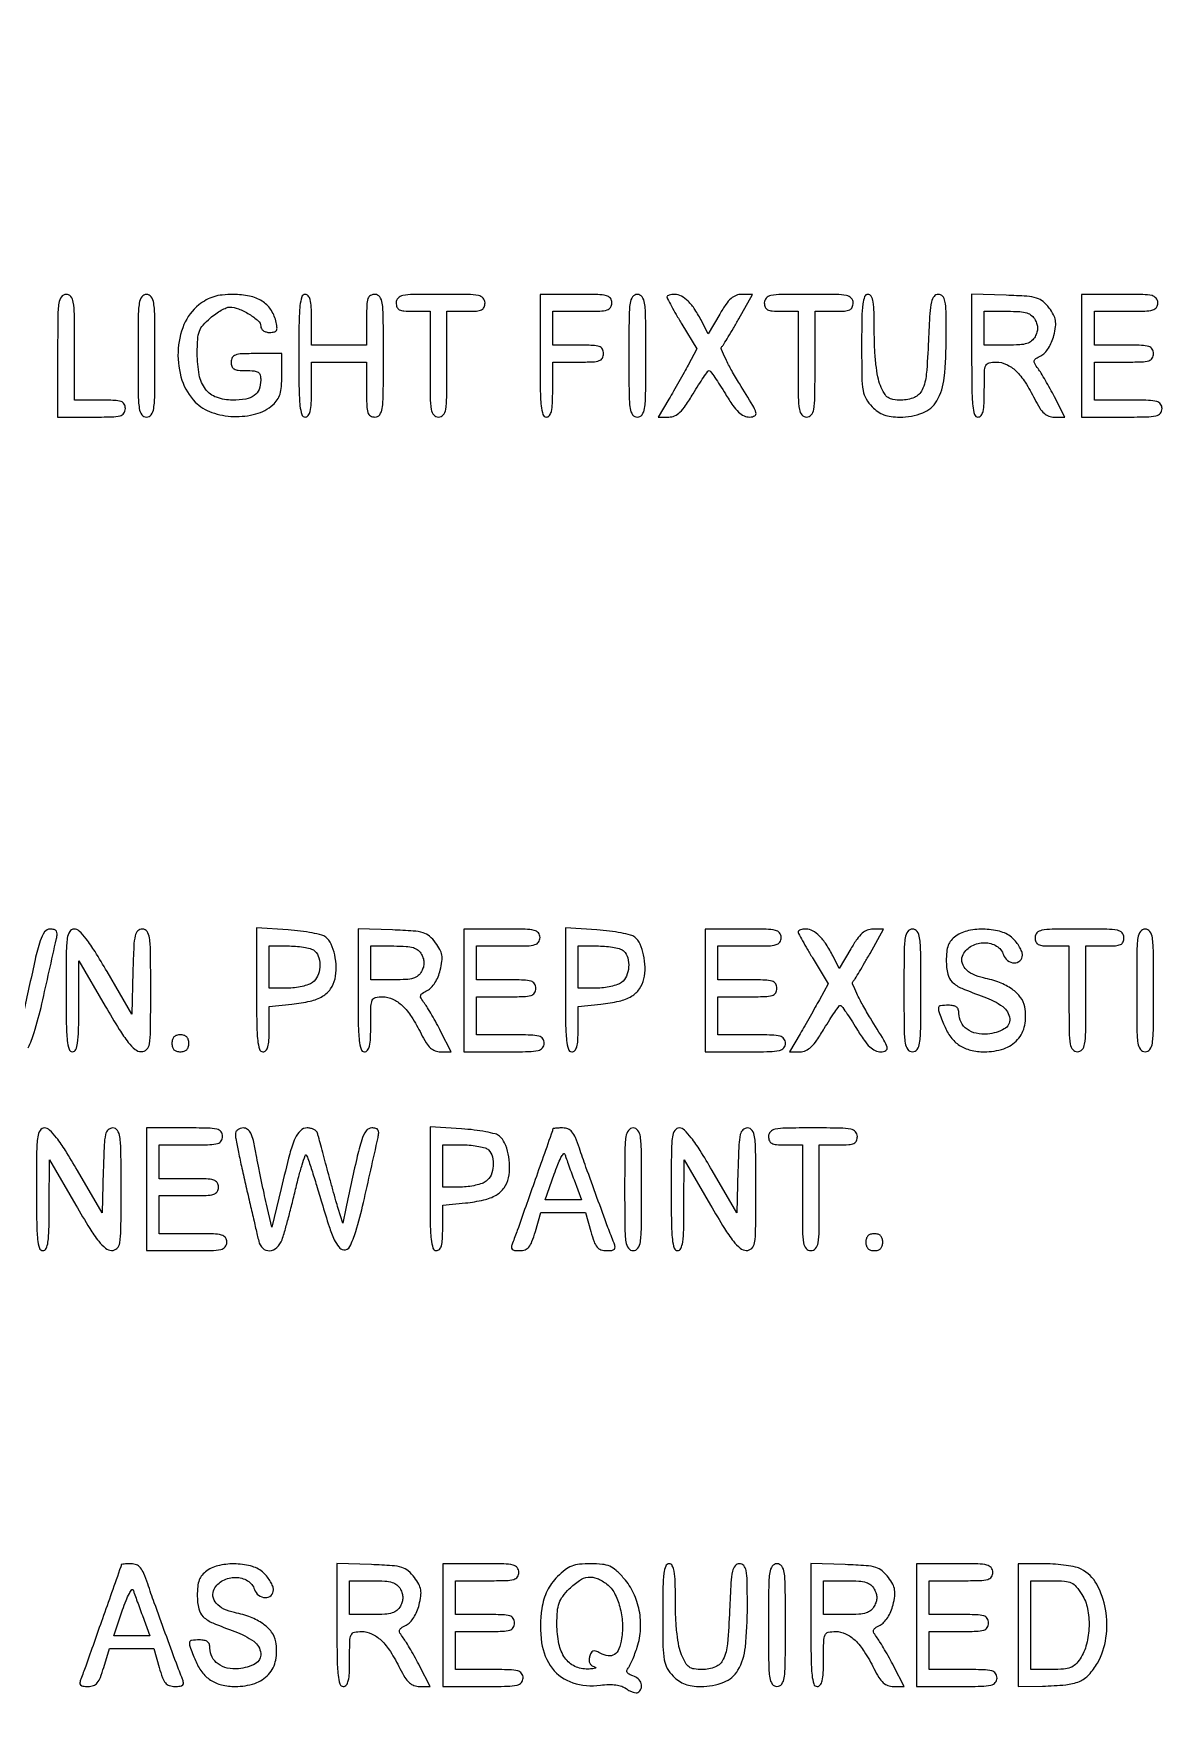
# Model space of a CAD drawing. Extents: x 0 to 1066, y 0 to 761.
# Drawn here: x 901.61 to 924.21, y 663.08 to 696.9 of the extents above; entities that cross this region are included whole.
import ezdxf

# ---------------------------------------------------------------- set-up
doc = ezdxf.new("R2010")
doc.units = 0
doc.header["$MEASUREMENT"] = 0

msp = doc.modelspace()

# ---------------------------------------------------------------- linework, layer by layer
for points in [[(183.390323, 95.266879, 0.000001), (192.989143, 95.254457, 0.000118)], [(899.424593, 677.835654, -0.000002), (899.5087, 677.473738, -0.000002), (899.586737, 677.137931, -0.000002), (899.652237, 676.856067, -0.000017)], [(901.501475, 676.628344, 0.039676), (901.620107, 676.928483, 0.018108), (901.774341, 677.506196, 0.002117), (902.066334, 678.80925, 0.040046), (902.079278, 678.90373, 0.15964), (902.064414, 678.959494, 0.190105), (902.021544, 678.989968, 0.060633), (901.942408, 678.9996, 0.243546), (901.829412, 678.94109, 0.075824), (901.741229, 678.764817, 0.023764), (901.639662, 678.39053, 0.001912), (901.423079, 677.3922)]]:
    msp.add_lwpolyline(points, format="xyb")
for points in [[(409.06215, 749.15415), (40.8618, 749.132981), (40.8618, 380.65769), (40.8618, 12.1824), (501.2973, 12.1824), (961.7328, 12.1824), (961.7328, 380.646631), (961.7328, 749.110861), (961.41555, 749.1633, 0.040886), (961.153339, 749.184871, 0.000002), (934.190609, 749.194398, 0.000089), (904.448031, 749.199508, 0.000054), (869.1804, 749.195529, -0.000029), (813.61687, 749.186499, -0.000004), (696.10453, 749.175037, -0.000004), (556.774728, 749.163736, -0.000004)], [(902.0898, 690.4629), (902.0898, 689.2362), (902.7666, 689.2362, 0.005351), (903.172778, 689.240547, 0.055952), (903.33765, 689.262637, 0.176663), (903.41386, 689.314184, 0.157888), (903.4434, 689.4054, 0.12648), (903.420332, 689.495132, 0.188641), (903.3588, 689.5464, 0.072107), (903.229498, 689.569633, 0.008455), (902.9358, 689.5746), (902.4282, 689.5746), (902.4282, 690.6321, 0.002827), (902.424469, 691.292059, 0.036854), (902.403666, 691.536262, 0.138781), (902.352406, 691.646732, 0.218517), (902.259, 691.6896, 0.240299), (902.164678, 691.641491, 0.123223), (902.113867, 691.515112, 0.031956), (902.093389, 691.235762, 0.002322)], [(903.6972, 690.4629, 0.002322), (903.700789, 689.690038, 0.031956), (903.721267, 689.410687, 0.123223), (903.772078, 689.284309, 0.240299), (903.8664, 689.2362, 0.240299), (903.960722, 689.284309, 0.123223), (904.011533, 689.410687, 0.031956), (904.032011, 689.690038, 0.002322), (904.0356, 690.4629, 0.002322), (904.032011, 691.235762, 0.031956), (904.011533, 691.515112, 0.123223), (903.960722, 691.641491, 0.240299), (903.8664, 691.6896, 0.240299), (903.772078, 691.641491, 0.123223), (903.721267, 691.515112, 0.031956), (903.700789, 691.235762, 0.002322)], [(904.911328, 691.477743, 0.129246), (904.615205, 691.085097, 0.088626), (904.497013, 690.536792, 0.087215), (904.575565, 689.973133, 0.118789), (904.84236, 689.536931, 0.112618), (905.170824, 689.330494, 0.075265), (905.608935, 689.247795, 0.075304), (906.051652, 689.298485, 0.113008), (906.393523, 689.480566, 0.065979), (906.481355, 689.579789, 0.074329), (906.536072, 689.694691, 0.054743), (906.564967, 689.847684, 0.019325), (906.5736, 690.070973), (906.5736, 690.5052), (906.066, 690.5052, 0.008455), (905.772302, 690.500233, 0.072107), (905.643, 690.477, 0.188641), (905.581468, 690.425732, 0.12648), (905.5584, 690.336, 0.087745), (905.573399, 690.251192, 0.177212), (905.616563, 690.200036, 0.10769), (905.700166, 690.173753, 0.022514), (905.8545, 690.1668, -0.021714), (906.016585, 690.159758, -0.124268), (906.097265, 690.131751, -0.187079), (906.137695, 690.075064, -0.062494), (906.1506, 689.97222, -0.091498), (906.116963, 689.789947, -0.148314), (906.021174, 689.666386, -0.113347), (905.851088, 689.596247, -0.041372), (905.58992, 689.5746, -0.086758), (905.267334, 689.630999, -0.145015), (905.047123, 689.792975, -0.116882), (904.921179, 690.078149, -0.045825), (904.8816, 690.509089, -0.015089), (904.890247, 690.795568, -0.073154), (904.923495, 690.954358, -0.095003), (904.996951, 691.076379, -0.035007), (905.141891, 691.21678, -0.021479), (905.250686, 691.300617, -0.024071), (905.362326, 691.371463, -0.024321), (905.462191, 691.422028, -0.105406), (905.526792, 691.4358, -0.095864), (905.704127, 691.401484, -0.042073), (905.918696, 691.293465, -0.039621), (906.101119, 691.160547, -0.218876), (906.1506, 691.052927, 0.137225), (906.164137, 691.004532, 0.104143), (906.201996, 690.964139, 0.087371), (906.259539, 690.937335, 0.065501), (906.328971, 690.9282, 0.051376), (906.421948, 690.937779, 0.224479), (906.464899, 690.970225, 0.158116), (906.47558, 691.032988, 0.023398), (906.450742, 691.16085, 0.090086), (906.348494, 691.39084, 0.105062), (906.176033, 691.555882, 0.089301), (905.92748, 691.653988, 0.048933), (905.6007, 691.686781, 0.02471), (905.381234, 691.676418, 0.049497), (905.211112, 691.642729, 0.05494), (905.062639, 691.579221, 0.038421)], [(906.912, 690.4629, 0.003213), (906.916328, 689.789379, 0.022561), (906.935338, 689.4618, 0.049302), (906.971253, 689.286077, 0.328801), (907.0389, 689.2362, 0.232029), (907.100637, 689.26648, 0.108427), (907.139769, 689.349, 0.047315), (907.160501, 689.504857, 0.00942), (907.1658, 689.7861), (907.1658, 690.336), (907.7157, 690.336), (908.2656, 690.336), (908.2656, 689.7861, 0.007414), (908.270371, 689.46432, 0.067313), (908.293258, 689.326087, 0.186514), (908.344613, 689.260904, 0.134481), (908.4348, 689.2362, 0.240299), (908.529122, 689.284309, 0.123223), (908.579933, 689.410687, 0.031956), (908.600411, 689.690038, 0.002322), (908.604, 690.4629, 0.002322), (908.600411, 691.235762, 0.031956), (908.579933, 691.515112, 0.123223), (908.529122, 691.641491, 0.240299), (908.4348, 691.6896, 0.12648), (908.345068, 691.666532, 0.188641), (908.2938, 691.605, 0.072107), (908.270567, 691.475698, 0.008455), (908.2656, 691.182), (908.2656, 690.6744), (907.7157, 690.6744), (907.1658, 690.6744), (907.1658, 691.182, 0.010614), (907.160347, 691.438841, 0.050675), (907.139363, 691.58385, 0.113455), (907.100068, 691.66103, 0.222027), (907.0389, 691.6896, 0.328801), (906.971253, 691.639723, 0.049302), (906.935338, 691.464, 0.022561), (906.916328, 691.136421, 0.003213)], [(908.8578, 691.5204, 0.094959), (908.874363, 691.433974, 0.184152), (908.92125, 691.382925, 0.098846), (909.014239, 691.35753, 0.017388), (909.1962, 691.3512), (909.5346, 691.3512), (909.5346, 690.2937, 0.002827), (909.538331, 689.633741, 0.036854), (909.559134, 689.389537, 0.138781), (909.610394, 689.279068, 0.218517), (909.7038, 689.2362, 0.218517), (909.797206, 689.279068, 0.138781), (909.848466, 689.389537, 0.036854), (909.869269, 689.633741, 0.002827), (909.873, 690.2937), (909.873, 691.3512), (910.2537, 691.3512, 0.013964), (910.463458, 691.357059, 0.090841), (910.565663, 691.38175, 0.188085), (910.616234, 691.432795, 0.102588), (910.6344, 691.5204, 0.193568), (910.597202, 691.612885, 0.15568), (910.502213, 691.664421, 0.043488), (910.293205, 691.685667, 0.003595), (909.7461, 691.6896, 0.003595), (909.198995, 691.685667, 0.043488), (908.989988, 691.664421, 0.15568), (908.894998, 691.612885, 0.193568)], [(911.7342, 690.4629, 0.003213), (911.738528, 689.789379, 0.022561), (911.757538, 689.4618, 0.049302), (911.793453, 689.286077, 0.328801), (911.8611, 689.2362, 0.232029), (911.922837, 689.26648, 0.108427), (911.961969, 689.349, 0.047315), (911.982701, 689.504857, 0.00942), (911.988, 689.7861), (911.988, 690.336), (912.4956, 690.336, 0.008455), (912.789298, 690.340967, 0.072107), (912.9186, 690.3642, 0.188641), (912.980132, 690.415468, 0.12648), (913.0032, 690.5052, 0.12648), (912.980132, 690.594932, 0.188641), (912.9186, 690.6462, 0.072107), (912.789298, 690.669433, 0.008455), (912.4956, 690.6744), (911.988, 690.6744), (911.988, 691.0128), (911.988, 691.3512), (912.5802, 691.3512, 0.006583), (912.930092, 691.355807, 0.063075), (913.077225, 691.378393, 0.183695), (913.14607, 691.429826, 0.142406), (913.1724, 691.5204, 0.165398), (913.141283, 691.611895, 0.1727), (913.061363, 691.663474, 0.052938), (912.887645, 691.685357, 0.004884), (912.4533, 691.6896), (911.7342, 691.6896)], [(913.5108, 690.4629, 0.002322), (913.514389, 689.690038, 0.031956), (913.534867, 689.410687, 0.123223), (913.585678, 689.284309, 0.240299), (913.68, 689.2362, 0.240299), (913.774322, 689.284309, 0.123223), (913.825133, 689.410687, 0.031956), (913.845611, 689.690038, 0.002322), (913.8492, 690.4629, 0.002322), (913.845611, 691.235762, 0.031956), (913.825133, 691.515112, 0.123223), (913.774322, 691.641491, 0.240299), (913.68, 691.6896, 0.240299), (913.585678, 691.641491, 0.123223), (913.534867, 691.515112, 0.031956), (913.514389, 691.235762, 0.002322)], [(914.2722, 691.637217, 0.12301), (914.281101, 691.601585, 0.003159), (914.360275, 691.455233, 0.006529), (914.457137, 691.284192, 0.00439), (914.572031, 691.091259), (914.871861, 690.597684), (914.696697, 690.276492, -0.002869), (914.614434, 690.127688, -0.001518), (914.510789, 689.944032, -0.00151), (914.403612, 689.756775, -0.002337), (914.309797, 689.59575), (914.098062, 689.2362), (914.307288, 689.2362, 0.105199), (914.424289, 689.261092, 0.085914), (914.530815, 689.332519, 0.052726), (914.64542, 689.467656, 0.014746), (914.794822, 689.7015, -0.006681), (914.904654, 689.879678, -0.010501), (915.00421, 690.029413, -0.004849), (915.091505, 690.152349, -0.254944), (915.116815, 690.164401, -0.226292), (915.142131, 690.150572, -0.004433), (915.229963, 690.026729, -0.009702), (915.330118, 689.876695, -0.006242), (915.440653, 689.699101, 0.014971), (915.589972, 689.468273, 0.051802), (915.705524, 689.333191, 0.083594), (915.812353, 689.26122, 0.106918), (915.928024, 689.2362, 0.130295), (916.027099, 689.262464, 0.351922), (916.052035, 689.32567, 0.060655), (915.988639, 689.466806, 0.002956), (915.720363, 689.905122, -0.011173), (915.56613, 690.166667, -0.01758), (915.446815, 690.398501, -0.011947), (915.361879, 690.590624, -0.293207), (915.371732, 690.645372, 0.047422), (915.410079, 690.695428, 0.003721), (915.49818, 690.838642, 0.005039), (915.600467, 691.011636, 0.003834), (915.709165, 691.20315), (915.980352, 691.6896), (915.768815, 691.6896, 0.093558), (915.654244, 691.667973, 0.088897), (915.553118, 691.605906, 0.059307), (915.450331, 691.489775, 0.018991), (915.326137, 691.295189), (915.094997, 690.900777), (914.96911, 691.147139, 0.025616), (914.831175, 691.386039, 0.052309), (914.695302, 691.55428, 0.070756), (914.561101, 691.655379, 0.126762), (914.428288, 691.6896, 0.031847), (914.368494, 691.685788, 0.049151), (914.318051, 691.674212, 0.063174), (914.283125, 691.657343, 0.253917)], [(916.218, 691.5204, 0.094959), (916.234563, 691.433974, 0.184152), (916.28145, 691.382925, 0.098846), (916.374439, 691.35753, 0.017388), (916.5564, 691.3512), (916.8948, 691.3512), (916.8948, 690.2937, 0.002827), (916.898531, 689.633741, 0.036854), (916.919334, 689.389537, 0.138781), (916.970594, 689.279068, 0.218517), (917.064, 689.2362, 0.218517), (917.157406, 689.279068, 0.138781), (917.208666, 689.389537, 0.036854), (917.229469, 689.633741, 0.002827), (917.2332, 690.2937), (917.2332, 691.3512), (917.6139, 691.3512, 0.013964), (917.823658, 691.357059, 0.090841), (917.925863, 691.38175, 0.188085), (917.976434, 691.432795, 0.102588), (917.9946, 691.5204, 0.193568), (917.957402, 691.612885, 0.15568), (917.862413, 691.664421, 0.043488), (917.653405, 691.685667, 0.003595), (917.1063, 691.6896, 0.003595), (916.559195, 691.685667, 0.043488), (916.350188, 691.664421, 0.15568), (916.255198, 691.612885, 0.193568)], [(918.1638, 690.670555, 0.003964), (918.168825, 690.036702, 0.037977), (918.19357, 689.767831, 0.086932), (918.25349, 689.599039, 0.067817), (918.371455, 689.443855, 0.045287), (918.488629, 689.34618, 0.061733), (918.610429, 689.282605, 0.057123), (918.751302, 689.247588, 0.032389), (918.926916, 689.2362, 0.091481), (919.384683, 689.32066, 0.171956), (919.667483, 689.561525, 0.107033), (919.815519, 690.02133, 0.02456), (919.8558, 690.840883, 0.004091), (919.851658, 691.347082, 0.042042), (919.830704, 691.555079, 0.139542), (919.782441, 691.652071, 0.210994), (919.697467, 691.6896, 0.224554), (919.610966, 691.648689, 0.120063), (919.558604, 691.539807, 0.038088), (919.52781, 691.309874, 0.003955), (919.501025, 690.764662, -0.011778), (919.45735, 690.09091, -0.086058), (919.374504, 689.779462, -0.186836), (919.218786, 689.628554, -0.100409), (918.952824, 689.5746, -0.036356), (918.791066, 689.586377, -0.118728), (918.692154, 689.626081, -0.110433), (918.618163, 689.708302, -0.02926), (918.540183, 689.867983, -0.051176), (918.488626, 690.038561, -0.018965), (918.450264, 690.286797, -0.016895), (918.425692, 690.58719, -0.011958), (918.4176, 690.925483, 0.005918), (918.412805, 691.330643, 0.03524), (918.392938, 691.541097, 0.084231), (918.354749, 691.651637, 0.274093), (918.2907, 691.6896, 0.308918), (918.224515, 691.644395, 0.062189), (918.187584, 691.498609, 0.026926), (918.168283, 691.223539, 0.004053)], [(920.3634, 690.466321, 0.003202), (920.367726, 689.790813, 0.022501), (920.386732, 689.46237, 0.049121), (920.42263, 689.286147, 0.329081), (920.4903, 689.2362, 0.232029), (920.552037, 689.26648, 0.108427), (920.591169, 689.349, 0.047315), (920.611901, 689.504857, 0.00942), (920.6172, 689.7861, -0.00595), (920.621507, 690.148065, -0.096871), (920.647544, 690.266198, -0.238613), (920.71221, 690.319815, -0.056005), (920.856253, 690.336, -0.111153), (921.057705, 690.290656, -0.081177), (921.24702, 690.159801, -0.058854), (921.43271, 689.933171, -0.025924), (921.624572, 689.59575, 0.021841), (921.724316, 689.416953, 0.069009), (921.81147, 689.311427, 0.100305), (921.903978, 689.255632, 0.085906), (922.016245, 689.2362), (922.22745, 689.2362), (922.021273, 689.63805, 0.006834), (921.933206, 689.804072, 0.006481), (921.839098, 689.970612, 0.006451), (921.752051, 690.11576, 0.022591), (921.690627, 690.205875, -0.02569), (921.624048, 690.304864, -0.192002), (921.615129, 690.359664, -0.198014), (921.646463, 690.40459, -0.027525), (921.747328, 690.461775, 0.089041), (921.825281, 690.519614, 0.046566), (921.899798, 690.615276, 0.042448), (921.963034, 690.735602, 0.038847), (922.007264, 690.868463, 0.026721), (922.041234, 691.044822, 0.076578), (922.039242, 691.169241, 0.082928), (922.000216, 691.281584, 0.035157), (921.913872, 691.416262, 0.057331), (921.791302, 691.54654, 0.10358), (921.662917, 691.615832, 0.055706), (921.467785, 691.650774, 0.007564), (921.052558, 691.671871), (920.3634, 691.696443)], [(922.563, 690.4629), (922.563, 689.2362), (923.3667, 689.2362, 0.004147), (923.857409, 689.24027, 0.047763), (924.048788, 689.261803, 0.16431), (924.136194, 689.313393, 0.179874), (924.1704, 689.4054, 0.157888), (924.14086, 689.496616, 0.176663), (924.06465, 689.548162, 0.055952), (923.899778, 689.570253, 0.005351), (923.4936, 689.5746), (922.8168, 689.5746), (922.8168, 689.9553), (922.8168, 690.336), (923.409, 690.336, 0.006583), (923.758892, 690.340607, 0.063075), (923.906025, 690.363193, 0.183695), (923.97487, 690.414626, 0.142406), (924.0012, 690.5052, 0.142406), (923.97487, 690.595774, 0.183695), (923.906025, 690.647207, 0.063075), (923.758892, 690.669793, 0.006583), (923.409, 690.6744), (922.8168, 690.6744), (922.8168, 691.0128), (922.8168, 691.3512), (923.4513, 691.3512, 0.005909), (923.829326, 691.355667, 0.059311), (923.985338, 691.37799, 0.180365), (924.057856, 691.429488, 0.150217), (924.0858, 691.5204, 0.17273), (924.053127, 691.612157, 0.168559), (923.969475, 691.66375, 0.050222), (923.786922, 691.685449, 0.004487), (923.3244, 691.6896), (922.563, 691.6896)], [(921.6324, 691.182, -0.049536), (921.668562, 691.094626, -0.073486), (921.680653, 691.0128, -0.073486), (921.668562, 690.930974, -0.049536), (921.6324, 690.8436, -0.09537), (921.563505, 690.758675, -0.100861), (921.469266, 690.707433, -0.059921), (921.324232, 690.681448, -0.014397), (921.079523, 690.6744), (920.6172, 690.6744), (920.6172, 691.0128), (920.6172, 691.3512), (921.079523, 691.3512, -0.014397), (921.324232, 691.344152, -0.059921), (921.469266, 691.318167, -0.100861), (921.563505, 691.266925, -0.09537)], [(902.259, 677.7729, 0.003213), (902.263328, 677.099379, 0.022561), (902.282338, 676.7718, 0.049302), (902.318253, 676.596077, 0.328801), (902.3859, 676.5462, 0.295501), (902.451272, 676.588531, 0.070336), (902.489006, 676.719231, 0.029944), (902.50904, 676.966794, 0.004715), (902.514637, 677.45565), (902.516474, 678.3651), (903.043387, 677.458957, 0.006242), (903.322761, 676.992024, 0.029041), (903.502482, 676.734737, 0.052989), (903.639726, 676.594238, 0.170079), (903.76065, 676.549507, 0.199339), (903.868931, 676.592273, 0.163117), (903.926625, 676.703706, 0.036571), (903.947704, 676.962581, 0.002034), (903.951, 677.7729, 0.002367), (903.947369, 678.540072, 0.031318), (903.926984, 678.822383, 0.117824), (903.877177, 678.951077, 0.246563), (903.78476, 678.9996, 0.195513), (903.693955, 678.962682, 0.145553), (903.640652, 678.867256, 0.043894), (903.613139, 678.660993, 0.004128), (903.59441, 678.149718), (903.5703, 677.299836), (903.077117, 678.149718, 0.007787), (902.837038, 678.548983, 0.025041), (902.660201, 678.80361, 0.035073), (902.522347, 678.958518, 0.195814), (902.421467, 678.9996, 0.254619), (902.331461, 678.950588, 0.110911), (902.282951, 678.818758, 0.030502), (902.262687, 678.532586, 0.002427)], [(906.066, 677.784026, 0.003177), (906.070321, 677.104044, 0.022367), (906.089318, 676.773654, 0.048715), (906.12518, 676.596302, 0.329705), (906.1929, 676.5462, 0.208378), (906.253243, 676.57249, 0.11961), (906.292731, 676.642927, 0.055661), (906.314106, 676.773999, 0.012613), (906.3198, 676.999664), (906.3198, 677.453128), (906.77475, 677.500083, 0.029754), (907.140521, 677.559988, 0.076952), (907.388588, 677.657757, 0.106873), (907.546628, 677.802632, 0.100256), (907.635212, 678.00312, 0.058942), (907.658183, 678.235686, 0.048856), (907.62914, 678.482941, 0.051542), (907.557841, 678.699871, 0.114883), (907.453397, 678.837457, 0.111025), (907.369935, 678.880019, 0.015594), (907.179966, 678.92235, 0.017167), (906.948329, 678.958244, 0.01383), (906.697435, 678.981328), (906.066, 679.021851)], [(908.0964, 677.776321, 0.003202), (908.100726, 677.100813, 0.022501), (908.119732, 676.77237, 0.049121), (908.15563, 676.596147, 0.329081), (908.2233, 676.5462, 0.232029), (908.285037, 676.57648, 0.108427), (908.324169, 676.659, 0.047315), (908.344901, 676.814857, 0.00942), (908.3502, 677.0961, -0.00595), (908.354507, 677.458065, -0.096871), (908.380544, 677.576198, -0.238613), (908.44521, 677.629815, -0.056005), (908.589253, 677.646, -0.111153), (908.790705, 677.600656, -0.081177), (908.98002, 677.469801, -0.058854), (909.16571, 677.243171, -0.025924), (909.357572, 676.90575, 0.021841), (909.457316, 676.726953, 0.069009), (909.54447, 676.621427, 0.100305), (909.636978, 676.565632, 0.085906), (909.749245, 676.5462), (909.96045, 676.5462), (909.754273, 676.94805, 0.006834), (909.666206, 677.114072, 0.006481), (909.572098, 677.280612, 0.006451), (909.485051, 677.42576, 0.022591), (909.423627, 677.515875, -0.02569), (909.357048, 677.614864, -0.192002), (909.348129, 677.669664, -0.198014), (909.379463, 677.71459, -0.027525), (909.480328, 677.771775, 0.089041), (909.558281, 677.829614, 0.046566), (909.632798, 677.925276, 0.042448), (909.696034, 678.045602, 0.038847), (909.740264, 678.178463, 0.026721), (909.774234, 678.354822, 0.076578), (909.772242, 678.479241, 0.082928), (909.733216, 678.591584, 0.035157), (909.646872, 678.726262, 0.057331), (909.524302, 678.85654, 0.10358), (909.395917, 678.925832, 0.055706), (909.200785, 678.960774, 0.007564), (908.785558, 678.981871), (908.0964, 679.006443)], [(910.2114, 677.7729), (910.2114, 676.5462), (911.0151, 676.5462, 0.004147), (911.505809, 676.55027, 0.047763), (911.697188, 676.571803, 0.16431), (911.784594, 676.623393, 0.179874), (911.8188, 676.7154, 0.157888), (911.78926, 676.806616, 0.176663), (911.71305, 676.858162, 0.055952), (911.548178, 676.880253, 0.005351), (911.142, 676.8846), (910.4652, 676.8846), (910.4652, 677.2653), (910.4652, 677.646), (911.0574, 677.646, 0.006583), (911.407292, 677.650607, 0.063075), (911.554425, 677.673193, 0.183695), (911.62327, 677.724626, 0.142406), (911.6496, 677.8152, 0.142406), (911.62327, 677.905774, 0.183695), (911.554425, 677.957207, 0.063075), (911.407292, 677.979793, 0.006583), (911.0574, 677.9844), (910.4652, 677.9844), (910.4652, 678.3228), (910.4652, 678.6612), (911.0997, 678.6612, 0.005909), (911.477726, 678.665667, 0.059311), (911.633738, 678.68799, 0.180365), (911.706256, 678.739488, 0.150217), (911.7342, 678.8304, 0.17273), (911.701527, 678.922157, 0.168559), (911.617875, 678.97375, 0.050222), (911.435322, 678.995449, 0.004487), (910.9728, 678.9996), (910.2114, 678.9996)], [(912.2418, 677.784026, 0.003177), (912.246121, 677.104044, 0.022367), (912.265118, 676.773654, 0.048715), (912.30098, 676.596302, 0.329705), (912.3687, 676.5462, 0.208378), (912.429043, 676.57249, 0.11961), (912.468531, 676.642927, 0.055661), (912.489906, 676.773999, 0.012613), (912.4956, 676.999664), (912.4956, 677.453128), (912.95055, 677.500083, 0.029754), (913.316321, 677.559988, 0.076952), (913.564388, 677.657757, 0.106873), (913.722428, 677.802632, 0.100256), (913.811012, 678.00312, 0.058942), (913.833983, 678.235686, 0.048856), (913.80494, 678.482941, 0.051542), (913.733641, 678.699871, 0.114883), (913.629197, 678.837457, 0.111025), (913.545735, 678.880019, 0.015594), (913.355766, 678.92235, 0.017167), (913.124129, 678.958244, 0.01383), (912.873235, 678.981328), (912.2418, 679.021851)], [(915.0336, 677.7729), (915.0336, 676.5462), (915.8373, 676.5462, 0.004147), (916.328009, 676.55027, 0.047763), (916.519388, 676.571803, 0.16431), (916.606794, 676.623393, 0.179874), (916.641, 676.7154, 0.157888), (916.61146, 676.806616, 0.176663), (916.53525, 676.858162, 0.055952), (916.370378, 676.880253, 0.005351), (915.9642, 676.8846), (915.2874, 676.8846), (915.2874, 677.2653), (915.2874, 677.646), (915.8796, 677.646, 0.006583), (916.229492, 677.650607, 0.063075), (916.376625, 677.673193, 0.183695), (916.44547, 677.724626, 0.142406), (916.4718, 677.8152, 0.142406), (916.44547, 677.905774, 0.183695), (916.376625, 677.957207, 0.063075), (916.229492, 677.979793, 0.006583), (915.8796, 677.9844), (915.2874, 677.9844), (915.2874, 678.3228), (915.2874, 678.6612), (915.9219, 678.6612, 0.005909), (916.299926, 678.665667, 0.059311), (916.455938, 678.68799, 0.180365), (916.528456, 678.739488, 0.150217), (916.5564, 678.8304, 0.17273), (916.523727, 678.922157, 0.168559), (916.440075, 678.97375, 0.050222), (916.257522, 678.995449, 0.004487), (915.795, 678.9996), (915.0336, 678.9996)], [(916.8948, 678.947217, 0.12301), (916.903701, 678.911585, 0.003159), (916.982875, 678.765233, 0.006529), (917.079737, 678.594192, 0.00439), (917.194631, 678.401259), (917.494461, 677.907684), (917.319297, 677.586492, -0.002869), (917.237034, 677.437688, -0.001518), (917.133389, 677.254032, -0.00151), (917.026212, 677.066775, -0.002337), (916.932397, 676.90575), (916.720662, 676.5462), (916.929888, 676.5462, 0.105199), (917.046889, 676.571092, 0.085914), (917.153415, 676.642519, 0.052726), (917.26802, 676.777656, 0.014746), (917.417422, 677.0115, -0.006681), (917.527254, 677.189678, -0.010501), (917.62681, 677.339413, -0.004849), (917.714105, 677.462349, -0.254944), (917.739415, 677.474401, -0.226292), (917.764731, 677.460572, -0.004433), (917.852563, 677.336729, -0.009702), (917.952718, 677.186695, -0.006242), (918.063253, 677.009101, 0.014971), (918.212572, 676.778273, 0.051802), (918.328124, 676.643191, 0.083594), (918.434953, 676.57122, 0.106918), (918.550624, 676.5462, 0.130295), (918.649699, 676.572464, 0.351922), (918.674635, 676.63567, 0.060655), (918.611239, 676.776806, 0.002956), (918.342963, 677.215122, -0.011173), (918.18873, 677.476667, -0.01758), (918.069415, 677.708501, -0.011947), (917.984479, 677.900624, -0.293207), (917.994332, 677.955372, 0.047422), (918.032679, 678.005428, 0.003721), (918.12078, 678.148642, 0.005039), (918.223067, 678.321636, 0.003834), (918.331765, 678.51315), (918.602952, 678.9996), (918.391415, 678.9996, 0.093558), (918.276844, 678.977973, 0.088897), (918.175718, 678.915906, 0.059307), (918.072931, 678.799775, 0.018991), (917.948737, 678.605189), (917.717597, 678.210777), (917.59171, 678.457139, 0.025616), (917.453775, 678.696039, 0.052309), (917.317902, 678.86428, 0.070756), (917.183701, 678.965379, 0.126762), (917.050888, 678.9996, 0.031847), (916.991094, 678.995788, 0.049151), (916.940651, 678.984212, 0.063174), (916.905725, 678.967343, 0.253917)], [(919.0098, 677.7729, 0.002322), (919.013389, 677.000038, 0.031956), (919.033867, 676.720687, 0.123223), (919.084678, 676.594309, 0.240299), (919.179, 676.5462, 0.240299), (919.273322, 676.594309, 0.123223), (919.324133, 676.720687, 0.031956), (919.344611, 677.000038, 0.002322), (919.3482, 677.7729, 0.002322), (919.344611, 678.545762, 0.031956), (919.324133, 678.825112, 0.123223), (919.273322, 678.951491, 0.240299), (919.179, 678.9996, 0.240299), (919.084678, 678.951491, 0.123223), (919.033867, 678.825112, 0.031956), (919.013389, 678.545762, 0.002322)], [(920.04615, 678.857944, 0.064007), (919.953352, 678.773732, 0.085808), (919.895551, 678.676165, 0.066535), (919.865034, 678.546274, 0.024477), (919.8558, 678.357758, 0.055339), (919.884437, 678.099812, 0.149321), (919.974673, 677.941324, 0.090969), (920.168444, 677.815662, 0.013145), (920.609897, 677.645657, -0.070637), (920.984395, 677.449569, -0.215768), (921.124151, 677.206824, -0.299828), (921.016396, 677.002464, -0.104684), (920.682604, 676.90127, -0.073735), (920.456138, 676.915205, -0.104161), (920.271847, 676.996673, -0.119079), (920.152523, 677.135512, -0.118782), (920.1096, 677.313643, 0.082235), (920.097146, 677.388852, 0.147435), (920.061033, 677.439334, 0.119852), (919.996824, 677.467894, 0.045016), (919.8981, 677.4768, 0.028442), (919.743693, 677.46801, 0.327023), (919.701592, 677.429113, 0.139119), (919.708229, 677.349942, 0.005125), (919.818089, 677.067001, 0.065244), (919.946877, 676.837252, 0.088006), (920.120242, 676.674438, 0.085852), (920.34254, 676.578565, 0.059042), (920.615673, 676.5462, 0.079385), (921.004877, 676.608386, 0.130563), (921.282688, 676.789024, 0.137881), (921.424828, 677.075502, 0.093265), (921.425028, 677.442247, 0.114024), (921.341495, 677.633128, 0.079467), (921.17247, 677.797886, 0.063948), (920.923122, 677.9297, 0.038754), (920.601966, 678.022434, -0.060203), (920.385287, 678.095177, -0.103319), (920.234206, 678.210045, -0.141227), (920.169842, 678.348835, -0.162669), (920.194278, 678.492146, -0.149104), (920.368037, 678.665203, -0.123853), (920.622431, 678.727698, -0.133716), (920.861753, 678.6611, -0.183571), (920.999273, 678.487672, 0.153609), (921.081187, 678.371012, 0.157876), (921.214216, 678.323861, 0.194842), (921.330196, 678.367172, 0.210147), (921.3786, 678.477253, 0.093821), (921.364933, 678.549446, 0.037607), (921.321083, 678.64037, 0.035541), (921.257723, 678.733863, 0.037508), (921.182797, 678.815653, 0.118482), (920.95707, 678.944394, 0.061394), (920.634723, 678.996356, 0.060569), (920.302556, 678.968454, 0.10142)], [(921.6324, 678.8304, 0.094959), (921.648963, 678.743974, 0.184152), (921.69585, 678.692925, 0.098846), (921.788839, 678.66753, 0.017388), (921.9708, 678.6612), (922.3092, 678.6612), (922.3092, 677.6037, 0.002827), (922.312931, 676.943741, 0.036854), (922.333734, 676.699537, 0.138781), (922.384994, 676.589068, 0.218517), (922.4784, 676.5462, 0.218517), (922.571806, 676.589068, 0.138781), (922.623066, 676.699537, 0.036854), (922.643869, 676.943741, 0.002827), (922.6476, 677.6037), (922.6476, 678.6612), (923.0283, 678.6612, 0.013964), (923.238058, 678.667059, 0.090841), (923.340263, 678.69175, 0.188085), (923.390834, 678.742795, 0.102588), (923.409, 678.8304, 0.193568), (923.371802, 678.922885, 0.15568), (923.276813, 678.974421, 0.043488), (923.067805, 678.995667, 0.003595), (922.5207, 678.9996, 0.003595), (921.973595, 678.995667, 0.043488), (921.764588, 678.974421, 0.15568), (921.669598, 678.922885, 0.193568)], [(923.6628, 677.7729, 0.002322), (923.666389, 677.000038, 0.031956), (923.686867, 676.720687, 0.123223), (923.737678, 676.594309, 0.240299), (923.832, 676.5462, 0.240299), (923.926322, 676.594309, 0.123223), (923.977133, 676.720687, 0.031956), (923.997611, 677.000038, 0.002322), (924.0012, 677.7729, 0.002322), (923.997611, 678.545762, 0.031956), (923.977133, 678.825112, 0.123223), (923.926322, 678.951491, 0.240299), (923.832, 678.9996, 0.240299), (923.737678, 678.951491, 0.123223), (923.686867, 678.825112, 0.031956), (923.666389, 678.545762, 0.002322)], [(907.23348, 678.55968, -0.13151), (907.312634, 678.422669, -0.084316), (907.33, 678.238715, -0.084006), (907.285613, 678.058681, -0.128741), (907.18695, 677.932967, -0.079472), (907.105595, 677.889501, -0.027293), (906.976772, 677.852804, -0.026323), (906.827863, 677.827196, -0.027554), (906.67935, 677.817891), (906.3198, 677.8152), (906.3198, 678.2382), (906.3198, 678.6612), (906.72588, 678.6612, -0.022886), (906.888785, 678.65374, -0.026473), (907.042496, 678.631378, -0.026952), (907.168695, 678.598981, -0.120635)], [(909.3654, 678.492, -0.049536), (909.401562, 678.404626, -0.073486), (909.413653, 678.3228, -0.073486), (909.401562, 678.240974, -0.049536), (909.3654, 678.1536, -0.09537), (909.296505, 678.068675, -0.100861), (909.202266, 678.017433, -0.059921), (909.057232, 677.991448, -0.014397), (908.812523, 677.9844), (908.3502, 677.9844), (908.3502, 678.3228), (908.3502, 678.6612), (908.812523, 678.6612, -0.014397), (909.057232, 678.654152, -0.059921), (909.202266, 678.628167, -0.100861), (909.296505, 678.576925, -0.09537)], [(913.40928, 678.55968, -0.13151), (913.488434, 678.422669, -0.084316), (913.5058, 678.238715, -0.084006), (913.461413, 678.058681, -0.128741), (913.36275, 677.932967, -0.079472), (913.281395, 677.889501, -0.027293), (913.152572, 677.852804, -0.026323), (913.003663, 677.827196, -0.027554), (912.85515, 677.817891), (912.4956, 677.8152), (912.4956, 678.2382), (912.4956, 678.6612), (912.90168, 678.6612, -0.022886), (913.064585, 678.65374, -0.026473), (913.218296, 678.631378, -0.026952), (913.344495, 678.598981, -0.120635)], [(904.374, 676.7154, 0.072254), (904.384731, 676.641531, 0.124864), (904.4163, 676.5885, 0.124864), (904.469331, 676.556931, 0.072254), (904.5432, 676.5462, 0.072254), (904.617069, 676.556931, 0.124864), (904.6701, 676.5885, 0.124864), (904.701669, 676.641531, 0.072254), (904.7124, 676.7154, 0.072254), (904.701669, 676.789269, 0.124864), (904.6701, 676.8423, 0.124864), (904.617069, 676.873869, 0.072254), (904.5432, 676.8846, 0.072254), (904.469331, 676.873869, 0.124864), (904.4163, 676.8423, 0.124864), (904.384731, 676.789269, 0.072254)], [(901.6668, 673.7967, 0.003213), (901.671128, 673.123179, 0.022561), (901.690138, 672.7956, 0.049302), (901.726053, 672.619877, 0.328801), (901.7937, 672.57, 0.295501), (901.859072, 672.612331, 0.070336), (901.896806, 672.743031, 0.029944), (901.91684, 672.990594, 0.004715), (901.922437, 673.47945), (901.924274, 674.3889), (902.451187, 673.482757, 0.006242), (902.730561, 673.015824, 0.029041), (902.910282, 672.758537, 0.052989), (903.047526, 672.618038, 0.170079), (903.16845, 672.573307, 0.199339), (903.276731, 672.616073, 0.163117), (903.334425, 672.727506, 0.036571), (903.355504, 672.986381, 0.002034), (903.3588, 673.7967, 0.002367), (903.355169, 674.563872, 0.031318), (903.334784, 674.846183, 0.117824), (903.284977, 674.974877, 0.246563), (903.19256, 675.0234, 0.195513), (903.101755, 674.986482, 0.145553), (903.048452, 674.891056, 0.043894), (903.020939, 674.684793, 0.004128), (903.00221, 674.173518), (902.9781, 673.323636), (902.484917, 674.173518, 0.007787), (902.244838, 674.572783, 0.025041), (902.068001, 674.82741, 0.035073), (901.930147, 674.982318, 0.195814), (901.829267, 675.0234, 0.254619), (901.739261, 674.974388, 0.110911), (901.690751, 674.842558, 0.030502), (901.670487, 674.556386, 0.002427)], [(903.8664, 673.7967), (903.8664, 672.57), (904.6701, 672.57, 0.004147), (905.160809, 672.57407, 0.047763), (905.352188, 672.595603, 0.16431), (905.439594, 672.647193, 0.179874), (905.4738, 672.7392, 0.157888), (905.44426, 672.830416, 0.176663), (905.36805, 672.881962, 0.055952), (905.203178, 672.904053, 0.005351), (904.797, 672.9084), (904.1202, 672.9084), (904.1202, 673.2891), (904.1202, 673.6698), (904.7124, 673.6698, 0.006583), (905.062292, 673.674407, 0.063075), (905.209425, 673.696993, 0.183695), (905.27827, 673.748426, 0.142406), (905.3046, 673.839, 0.142406), (905.27827, 673.929574, 0.183695), (905.209425, 673.981007, 0.063075), (905.062292, 674.003593, 0.006583), (904.7124, 674.0082), (904.1202, 674.0082), (904.1202, 674.3466), (904.1202, 674.685), (904.7547, 674.685, 0.005909), (905.132726, 674.689467, 0.059311), (905.288738, 674.71179, 0.180365), (905.361256, 674.763288, 0.150217), (905.3892, 674.8542, 0.17273), (905.356527, 674.945957, 0.168559), (905.272875, 674.99755, 0.050222), (905.090322, 675.019249, 0.004487), (904.6278, 675.0234), (903.8664, 675.0234)], [(905.643, 674.895804, 0.047767), (905.651243, 674.809713, 0.002528), (905.705038, 674.538743, 0.003959), (905.773292, 674.216857, 0.00287), (905.854193, 673.859454, -0.000002), (905.9383, 673.497538, -0.000002), (906.016337, 673.161731, -0.000002), (906.081837, 672.879867, -0.000017), (906.109605, 672.76035, 0.147869), (906.190927, 672.618931, 0.205885), (906.326444, 672.569582, 0.176392), (906.472255, 672.632275, 0.11354), (906.575646, 672.786883, 0.021448), (906.618056, 672.914671, 0.003611), (906.686871, 673.163007, 0.003945), (906.763381, 673.456264, 0.003496), (906.838489, 673.762747, -0.006156), (906.91072, 674.050852, -0.010899), (906.978362, 674.286299, -0.005551), (907.039041, 674.474007, -0.556878), (907.06135, 674.47925, -0.11647), (907.08447, 674.441834, -0.001547), (907.170385, 674.181281, -0.004332), (907.266693, 673.877234, -0.00282), (907.372885, 673.524536, 0.006286), (907.519208, 673.050477, 0.030826), (907.621462, 672.789623, 0.058933), (907.711581, 672.643603, 0.190588), (907.808484, 672.587675, 0.326366), (907.931075, 672.652144, 0.039676), (908.049707, 672.952283, 0.018108), (908.203941, 673.529996, 0.002117), (908.495934, 674.83305, 0.040046), (908.508878, 674.92753, 0.15964), (908.494014, 674.983294, 0.190105), (908.451144, 675.013768, 0.060633), (908.372008, 675.0234, 0.243546), (908.259012, 674.96489, 0.075824), (908.170829, 674.788617, 0.023764), (908.069262, 674.41433, 0.001912), (907.852679, 673.416), (907.789626, 673.1199), (907.699398, 673.416, -0.004222), (907.654812, 673.566872, -0.001439), (907.592559, 673.786654, -0.00143), (907.525205, 674.029756, -0.001648), (907.462396, 674.262, 0.00027), (907.403998, 674.480317, 0.000345), (907.349937, 674.681431, 0.000267), (907.3044, 674.850013, 0.002921), (907.285666, 674.91765, 0.133791), (907.261306, 674.958101, 0.071199), (907.213412, 674.992336, 0.062684), (907.15051, 675.015528, 0.057069), (907.081761, 675.0234, 0.191396), (906.944037, 674.968676, 0.101864), (906.837133, 674.816152, 0.038771), (906.729581, 674.502973, 0.004991), (906.55855, 673.813987), (906.374206, 673.03834), (906.265433, 673.50212, -0.004337), (906.216844, 673.717687, -0.002315), (906.16032, 673.984985, -0.002304), (906.105121, 674.258477, -0.003592), (906.060345, 674.49465, 0.011053), (906.003427, 674.772179, 0.057006), (905.951463, 674.91989, 0.121799), (905.888434, 674.99555, 0.159795), (905.803515, 675.0234, 0.077986), (905.742196, 675.013777, 0.090324), (905.690151, 674.985919, 0.100781), (905.655358, 674.944466, 0.124994)], [(909.5346, 673.807826, 0.003177), (909.538921, 673.127844, 0.022367), (909.557918, 672.797454, 0.048715), (909.59378, 672.620102, 0.329705), (909.6615, 672.57, 0.208378), (909.721843, 672.59629, 0.11961), (909.761331, 672.666727, 0.055661), (909.782706, 672.797799, 0.012613), (909.7884, 673.023464), (909.7884, 673.476928), (910.24335, 673.523883, 0.029754), (910.609121, 673.583788, 0.076952), (910.857188, 673.681557, 0.106873), (911.015228, 673.826432, 0.100256), (911.103812, 674.02692, 0.058942), (911.126783, 674.259486, 0.048856), (911.09774, 674.506741, 0.051542), (911.026441, 674.723671, 0.114883), (910.921997, 674.861257, 0.111025), (910.838535, 674.903819, 0.015594), (910.648566, 674.94615, 0.017167), (910.416929, 674.982044, 0.01383), (910.166035, 675.005128), (909.5346, 675.045651)], [(911.987995, 675.00225, -0.084799), (911.981491, 674.964234, -0.000052), (911.61552, 673.925462, -0.000388), (911.279976, 672.975728, -0.009822), (911.182975, 672.71805, 0.060048), (911.163383, 672.644319, 0.230938), (911.177632, 672.600462, 0.170663), (911.225725, 672.576354, 0.031659), (911.325979, 672.57, 0.086283), (911.434094, 672.588797, 0.134827), (911.510923, 672.642759, 0.082591), (911.572996, 672.74977, 0.018432), (911.640468, 672.9507), (911.752876, 673.3314), (912.197843, 673.3314), (912.642811, 673.3314), (912.7494, 672.9507, 0.017944), (912.814785, 672.74579, 0.087286), (912.875012, 672.640331, 0.141822), (912.952234, 672.587952, 0.078722), (913.065546, 672.57, 0.029308), (913.170692, 672.576168, 0.166988), (913.220422, 672.600076, 0.236769), (913.235264, 672.643866, 0.061225), (913.21549, 672.71805, -0.006965), (913.093201, 673.034406, -0.001209), (912.871945, 673.63584, -0.001323), (912.652217, 674.242587, -0.005089), (912.520452, 674.62155, 0.017403), (912.441681, 674.8313, 0.074917), (912.372922, 674.945075, 0.125362), (912.293216, 675.002972, 0.094981), (912.186649, 675.0234, 0.00999), (912.110484, 675.021878, 0.016528), (912.046352, 675.017187, 0.010464), (911.995248, 675.010662, 0.371455)], [(913.4262, 673.7967, 0.002322), (913.429789, 673.023838, 0.031956), (913.450267, 672.744487, 0.123223), (913.501078, 672.618109, 0.240299), (913.5954, 672.57, 0.240299), (913.689722, 672.618109, 0.123223), (913.740533, 672.744487, 0.031956), (913.761011, 673.023838, 0.002322), (913.7646, 673.7967, 0.002322), (913.761011, 674.569562, 0.031956), (913.740533, 674.848912, 0.123223), (913.689722, 674.975291, 0.240299), (913.5954, 675.0234, 0.240299), (913.501078, 674.975291, 0.123223), (913.450267, 674.848912, 0.031956), (913.429789, 674.569562, 0.002322)], [(914.3568, 673.7967, 0.003213), (914.361128, 673.123179, 0.022561), (914.380138, 672.7956, 0.049302), (914.416053, 672.619877, 0.328801), (914.4837, 672.57, 0.295501), (914.549072, 672.612331, 0.070336), (914.586806, 672.743031, 0.029944), (914.60684, 672.990594, 0.004715), (914.612437, 673.47945), (914.614274, 674.3889), (915.141187, 673.482757, 0.006242), (915.420561, 673.015824, 0.029041), (915.600282, 672.758537, 0.052989), (915.737526, 672.618038, 0.170079), (915.85845, 672.573307, 0.199339), (915.966731, 672.616073, 0.163117), (916.024425, 672.727506, 0.036571), (916.045504, 672.986381, 0.002034), (916.0488, 673.7967, 0.002367), (916.045169, 674.563872, 0.031318), (916.024784, 674.846183, 0.117824), (915.974977, 674.974877, 0.246563), (915.88256, 675.0234, 0.195513), (915.791755, 674.986482, 0.145553), (915.738452, 674.891056, 0.043894), (915.710939, 674.684793, 0.004128), (915.69221, 674.173518), (915.6681, 673.323636), (915.174917, 674.173518, 0.007787), (914.934838, 674.572783, 0.025041), (914.758001, 674.82741, 0.035073), (914.620147, 674.982318, 0.195814), (914.519267, 675.0234, 0.254619), (914.429261, 674.974388, 0.110911), (914.380751, 674.842558, 0.030502), (914.360487, 674.556386, 0.002427)], [(916.3026, 674.8542, 0.094959), (916.319163, 674.767774, 0.184152), (916.36605, 674.716725, 0.098846), (916.459039, 674.69133, 0.017388), (916.641, 674.685), (916.9794, 674.685), (916.9794, 673.6275, 0.002827), (916.983131, 672.967541, 0.036854), (917.003934, 672.723337, 0.138781), (917.055194, 672.612868, 0.218517), (917.1486, 672.57, 0.218517), (917.242006, 672.612868, 0.138781), (917.293266, 672.723337, 0.036854), (917.314069, 672.967541, 0.002827), (917.3178, 673.6275), (917.3178, 674.685), (917.6985, 674.685, 0.013964), (917.908258, 674.690859, 0.090841), (918.010463, 674.71555, 0.188085), (918.061034, 674.766595, 0.102588), (918.0792, 674.8542, 0.193568), (918.042002, 674.946685, 0.15568), (917.947013, 674.998221, 0.043488), (917.738005, 675.019467, 0.003595), (917.1909, 675.0234, 0.003595), (916.643795, 675.019467, 0.043488), (916.434788, 674.998221, 0.15568), (916.339798, 674.946685, 0.193568)], [(910.70208, 674.58348, -0.13151), (910.781234, 674.446469, -0.084316), (910.7986, 674.262515, -0.084006), (910.754213, 674.082481, -0.128741), (910.65555, 673.956767, -0.079472), (910.574195, 673.913301, -0.027293), (910.445372, 673.876604, -0.026323), (910.296463, 673.850996, -0.027554), (910.14795, 673.841691), (909.7884, 673.839), (909.7884, 674.262), (909.7884, 674.685), (910.19448, 674.685, -0.022886), (910.357385, 674.67754, -0.026473), (910.511096, 674.655178, -0.026952), (910.637295, 674.622781, -0.120635)], [(912.414155, 673.98705), (912.563944, 673.5852), (912.201638, 673.5852), (911.839332, 673.5852), (912.017143, 674.099618, -0.011999), (912.087893, 674.289424, -0.026422), (912.152917, 674.429859, -0.047278), (912.203234, 674.506501, -0.601846), (912.22966, 674.501468, 0.009837), (912.251496, 674.435295, 0.001488), (912.298171, 674.303923, 0.001668), (912.354262, 674.149156, 0.001442)], [(918.2484, 672.7392, 0.072254), (918.259131, 672.665331, 0.124864), (918.2907, 672.6123, 0.124864), (918.343731, 672.580731, 0.072254), (918.4176, 672.57, 0.072254), (918.491469, 672.580731, 0.124864), (918.5445, 672.6123, 0.124864), (918.576069, 672.665331, 0.072254), (918.5868, 672.7392, 0.072254), (918.576069, 672.813069, 0.124864), (918.5445, 672.8661, 0.124864), (918.491469, 672.897669, 0.072254), (918.4176, 672.9084, 0.072254), (918.343731, 672.897669, 0.124864), (918.2907, 672.8661, 0.124864), (918.259131, 672.813069, 0.072254)], [(903.358795, 666.28845, -0.084799), (903.352291, 666.250434, -0.000052), (902.98632, 665.211662, -0.000388), (902.650776, 664.261928, -0.009822), (902.553775, 664.00425, 0.060048), (902.534183, 663.930519, 0.230938), (902.548432, 663.886662, 0.170663), (902.596525, 663.862554, 0.031659), (902.696779, 663.8562, 0.086283), (902.804894, 663.874997, 0.134827), (902.881723, 663.928959, 0.082591), (902.943796, 664.03597, 0.018432), (903.011268, 664.2369), (903.123676, 664.6176), (903.568643, 664.6176), (904.013611, 664.6176), (904.1202, 664.2369, 0.017944), (904.185585, 664.03199, 0.087286), (904.245812, 663.926531, 0.141822), (904.323034, 663.874152, 0.078722), (904.436346, 663.8562, 0.029308), (904.541492, 663.862368, 0.166988), (904.591222, 663.886276, 0.236769), (904.606064, 663.930066, 0.061225), (904.58629, 664.00425, -0.006965), (904.464001, 664.320606, -0.001209), (904.242745, 664.92204, -0.001323), (904.023017, 665.528787, -0.005089), (903.891252, 665.90775, 0.017403), (903.812481, 666.1175, 0.074917), (903.743722, 666.231275, 0.125362), (903.664016, 666.289172, 0.094981), (903.557449, 666.3096, 0.00999), (903.481284, 666.308078, 0.016528), (903.417152, 666.303387, 0.010464), (903.366048, 666.296862, 0.371455)], [(905.07195, 666.167944, 0.064007), (904.979152, 666.083732, 0.085808), (904.921351, 665.986165, 0.066535), (904.890834, 665.856274, 0.024477), (904.8816, 665.667758, 0.055339), (904.910237, 665.409812, 0.149321), (905.000473, 665.251324, 0.090969), (905.194244, 665.125662, 0.013145), (905.635697, 664.955657, -0.070637), (906.010195, 664.759569, -0.215768), (906.149951, 664.516824, -0.299828), (906.042196, 664.312464, -0.104684), (905.708404, 664.21127, -0.073735), (905.481938, 664.225205, -0.104161), (905.297647, 664.306673, -0.119079), (905.178323, 664.445512, -0.118782), (905.1354, 664.623643, 0.082235), (905.122946, 664.698852, 0.147435), (905.086833, 664.749334, 0.119852), (905.022624, 664.777894, 0.045016), (904.9239, 664.7868, 0.028442), (904.769493, 664.77801, 0.327023), (904.727392, 664.739113, 0.139119), (904.734029, 664.659942, 0.005125), (904.843889, 664.377001, 0.065244), (904.972677, 664.147252, 0.088006), (905.146042, 663.984438, 0.085852), (905.36834, 663.888565, 0.059042), (905.641473, 663.8562, 0.079385), (906.030677, 663.918386, 0.130563), (906.308488, 664.099024, 0.137881), (906.450628, 664.385502, 0.093265), (906.450828, 664.752247, 0.114024), (906.367295, 664.943128, 0.079467), (906.19827, 665.107886, 0.063948), (905.948922, 665.2397, 0.038754), (905.627766, 665.332434, -0.060203), (905.411087, 665.405177, -0.103319), (905.260006, 665.520045, -0.141227), (905.195642, 665.658835, -0.162669), (905.220078, 665.802146, -0.149104), (905.393837, 665.975203, -0.123853), (905.648231, 666.037698, -0.133716), (905.887553, 665.9711, -0.183571), (906.025073, 665.797672, 0.153609), (906.106987, 665.681012, 0.157876), (906.240016, 665.633861, 0.194842), (906.355996, 665.677172, 0.210147), (906.4044, 665.787253, 0.093821), (906.390733, 665.859446, 0.037607), (906.346883, 665.95037, 0.035541), (906.283523, 666.043863, 0.037508), (906.208597, 666.125653, 0.118482), (905.98287, 666.254394, 0.061394), (905.660523, 666.306356, 0.060569), (905.328356, 666.278454, 0.10142)], [(907.6734, 665.086321, 0.003202), (907.677726, 664.410813, 0.022501), (907.696732, 664.08237, 0.049121), (907.73263, 663.906147, 0.329081), (907.8003, 663.8562, 0.232029), (907.862037, 663.88648, 0.108427), (907.901169, 663.969, 0.047315), (907.921901, 664.124857, 0.00942), (907.9272, 664.4061, -0.00595), (907.931507, 664.768065, -0.096871), (907.957544, 664.886198, -0.238613), (908.02221, 664.939815, -0.056005), (908.166253, 664.956, -0.111153), (908.367705, 664.910656, -0.081177), (908.55702, 664.779801, -0.058854), (908.74271, 664.553171, -0.025924), (908.934572, 664.21575, 0.021841), (909.034316, 664.036953, 0.069009), (909.12147, 663.931427, 0.100305), (909.213978, 663.875632, 0.085906), (909.326245, 663.8562), (909.53745, 663.8562), (909.331273, 664.25805, 0.006834), (909.243206, 664.424072, 0.006481), (909.149098, 664.590612, 0.006451), (909.062051, 664.73576, 0.022591), (909.000627, 664.825875, -0.02569), (908.934048, 664.924864, -0.192002), (908.925129, 664.979664, -0.198014), (908.956463, 665.02459, -0.027525), (909.057328, 665.081775, 0.089041), (909.135281, 665.139614, 0.046566), (909.209798, 665.235276, 0.042448), (909.273034, 665.355602, 0.038847), (909.317264, 665.488463, 0.026721), (909.351234, 665.664822, 0.076578), (909.349242, 665.789241, 0.082928), (909.310216, 665.901584, 0.035157), (909.223872, 666.036262, 0.057331), (909.101302, 666.16654, 0.10358), (908.972917, 666.235832, 0.055706), (908.777785, 666.270774, 0.007564), (908.362558, 666.291871), (907.6734, 666.316443)], [(909.7884, 665.0829), (909.7884, 663.8562), (910.5921, 663.8562, 0.004147), (911.082809, 663.86027, 0.047763), (911.274188, 663.881803, 0.16431), (911.361594, 663.933393, 0.179874), (911.3958, 664.0254, 0.157888), (911.36626, 664.116616, 0.176663), (911.29005, 664.168162, 0.055952), (911.125178, 664.190253, 0.005351), (910.719, 664.1946), (910.0422, 664.1946), (910.0422, 664.5753), (910.0422, 664.956), (910.6344, 664.956, 0.006583), (910.984292, 664.960607, 0.063075), (911.131425, 664.983193, 0.183695), (911.20027, 665.034626, 0.142406), (911.2266, 665.1252, 0.142406), (911.20027, 665.215774, 0.183695), (911.131425, 665.267207, 0.063075), (910.984292, 665.289793, 0.006583), (910.6344, 665.2944), (910.0422, 665.2944), (910.0422, 665.6328), (910.0422, 665.9712), (910.6767, 665.9712, 0.005909), (911.054726, 665.975667, 0.059311), (911.210738, 665.99799, 0.180365), (911.283256, 666.049488, 0.150217), (911.3112, 666.1404, 0.17273), (911.278527, 666.232157, 0.168559), (911.194875, 666.28375, 0.050222), (911.012322, 666.305449, 0.004487), (910.5498, 666.3096), (909.7884, 666.3096)], [(912.084058, 666.054242, 0.038758), (911.966289, 665.916649, 0.043825), (911.876507, 665.767834, 0.042741), (911.812367, 665.60238, 0.033899), (911.771141, 665.415055, 0.071302), (911.76671, 664.731986, 0.129802), (911.979509, 664.220178, 0.15258), (912.387173, 663.931734, 0.112128), (912.941991, 663.881872, -0.025293), (913.109284, 663.895809, -0.042083), (913.250451, 663.888522, -0.050654), (913.367021, 663.860377, -0.074847), (913.459813, 663.811174, 0.036788), (913.526559, 663.769009, 0.045346), (913.594366, 663.7404, 0.051801), (913.653622, 663.728073, 0.165275), (913.692463, 663.737003, 0.168326), (913.754712, 663.813401, 0.16313), (913.757379, 663.913052, 0.135424), (913.696939, 664.008211, 0.107509), (913.590946, 664.069114, -0.042402), (913.517745, 664.099382, -0.135204), (913.479238, 664.134941, -0.20053), (913.472578, 664.176054, -0.108944), (913.495321, 664.222865, 0.053468), (913.53199, 664.281037, 0.012004), (913.581061, 664.387582, 0.012318), (913.631979, 664.513975, 0.011646), (913.677629, 664.645094, 0.064661), (913.743877, 665.003845, 0.061303), (913.718271, 665.37441, 0.062153), (913.604472, 665.72295, 0.070314), (913.411717, 666.01707, 0.026387), (913.254996, 666.177631, 0.082709), (913.129265, 666.259952, 0.080096), (912.981383, 666.298471, 0.023743), (912.747144, 666.3096, 0.024537), (912.522139, 666.298551, 0.06747), (912.367843, 666.261958, 0.07266), (912.235436, 666.187431, 0.031928)], [(914.1876, 665.290555, 0.003964), (914.192625, 664.656702, 0.037977), (914.21737, 664.387831, 0.086932), (914.27729, 664.219039, 0.067817), (914.395255, 664.063855, 0.045287), (914.512429, 663.96618, 0.061733), (914.634229, 663.902605, 0.057123), (914.775102, 663.867588, 0.032389), (914.950716, 663.8562, 0.091481), (915.408483, 663.94066, 0.171956), (915.691283, 664.181525, 0.107033), (915.839319, 664.64133, 0.02456), (915.8796, 665.460883, 0.004091), (915.875458, 665.967082, 0.042042), (915.854504, 666.175079, 0.139542), (915.806241, 666.272071, 0.210994), (915.721267, 666.3096, 0.224554), (915.634766, 666.268689, 0.120063), (915.582404, 666.159807, 0.038088), (915.55161, 665.929874, 0.003955), (915.524825, 665.384662, -0.011778), (915.48115, 664.71091, -0.086058), (915.398304, 664.399462, -0.186836), (915.242586, 664.248554, -0.100409), (914.976624, 664.1946, -0.036356), (914.814866, 664.206377, -0.118728), (914.715954, 664.246081, -0.110433), (914.641963, 664.328302, -0.02926), (914.563983, 664.487983, -0.051176), (914.512426, 664.658561, -0.018965), (914.474064, 664.906797, -0.016895), (914.449492, 665.20719, -0.011958), (914.4414, 665.545483, 0.005918), (914.436605, 665.950643, 0.03524), (914.416738, 666.161097, 0.084231), (914.378549, 666.271637, 0.274093), (914.3145, 666.3096, 0.308918), (914.248315, 666.264395, 0.062189), (914.211384, 666.118609, 0.026926), (914.192083, 665.843539, 0.004053)], [(916.3026, 665.0829, 0.002322), (916.306189, 664.310038, 0.031956), (916.326667, 664.030688, 0.123223), (916.377478, 663.904309, 0.240299), (916.4718, 663.8562, 0.240299), (916.566122, 663.904309, 0.123223), (916.616933, 664.030688, 0.031956), (916.637411, 664.310038, 0.002322), (916.641, 665.0829, 0.002322), (916.637411, 665.855762, 0.031956), (916.616933, 666.135112, 0.123223), (916.566122, 666.261491, 0.240299), (916.4718, 666.3096, 0.240299), (916.377478, 666.261491, 0.123223), (916.326667, 666.135112, 0.031956), (916.306189, 665.855762, 0.002322)], [(917.1486, 665.086321, 0.003202), (917.152926, 664.410813, 0.022501), (917.171932, 664.08237, 0.049121), (917.20783, 663.906147, 0.329081), (917.2755, 663.8562, 0.232029), (917.337237, 663.88648, 0.108427), (917.376369, 663.969, 0.047315), (917.397101, 664.124857, 0.00942), (917.4024, 664.4061, -0.00595), (917.406707, 664.768065, -0.096871), (917.432744, 664.886198, -0.238613), (917.49741, 664.939815, -0.056005), (917.641453, 664.956, -0.111153), (917.842905, 664.910656, -0.081177), (918.03222, 664.779801, -0.058854), (918.21791, 664.553171, -0.025924), (918.409772, 664.21575, 0.021841), (918.509516, 664.036953, 0.069009), (918.59667, 663.931427, 0.100305), (918.689178, 663.875632, 0.085906), (918.801445, 663.8562), (919.01265, 663.8562), (918.806473, 664.25805, 0.006834), (918.718406, 664.424072, 0.006481), (918.624298, 664.590612, 0.006451), (918.537251, 664.73576, 0.022591), (918.475827, 664.825875, -0.02569), (918.409248, 664.924864, -0.192002), (918.400329, 664.979664, -0.198014), (918.431663, 665.02459, -0.027525), (918.532528, 665.081775, 0.089041), (918.610481, 665.139614, 0.046566), (918.684998, 665.235276, 0.042448), (918.748234, 665.355602, 0.038847), (918.792464, 665.488463, 0.026721), (918.826434, 665.664822, 0.076578), (918.824442, 665.789241, 0.082928), (918.785416, 665.901584, 0.035157), (918.699072, 666.036262, 0.057331), (918.576502, 666.16654, 0.10358), (918.448117, 666.235832, 0.055706), (918.252985, 666.270774, 0.007564), (917.837758, 666.291871), (917.1486, 666.316443)], [(919.2636, 665.0829), (919.2636, 663.8562), (920.0673, 663.8562, 0.004147), (920.558009, 663.86027, 0.047763), (920.749388, 663.881803, 0.16431), (920.836794, 663.933393, 0.179874), (920.871, 664.0254, 0.157888), (920.84146, 664.116616, 0.176663), (920.76525, 664.168162, 0.055952), (920.600378, 664.190253, 0.005351), (920.1942, 664.1946), (919.5174, 664.1946), (919.5174, 664.5753), (919.5174, 664.956), (920.1096, 664.956, 0.006583), (920.459492, 664.960607, 0.063075), (920.606625, 664.983193, 0.183695), (920.67547, 665.034626, 0.142406), (920.7018, 665.1252, 0.142406), (920.67547, 665.215774, 0.183695), (920.606625, 665.267207, 0.063075), (920.459492, 665.289793, 0.006583), (920.1096, 665.2944), (919.5174, 665.2944), (919.5174, 665.6328), (919.5174, 665.9712), (920.1519, 665.9712, 0.005909), (920.529926, 665.975667, 0.059311), (920.685938, 665.99799, 0.180365), (920.758456, 666.049488, 0.150217), (920.7864, 666.1404, 0.17273), (920.753727, 666.232157, 0.168559), (920.670075, 666.28375, 0.050222), (920.487522, 666.305449, 0.004487), (920.025, 666.3096), (919.2636, 666.3096)], [(921.294, 665.0829), (921.294, 663.8562), (921.78045, 663.864633, 0.018847), (922.24342, 663.890133, 0.076273), (922.516829, 663.958481, 0.107083), (922.708018, 664.092269, 0.057946), (922.878222, 664.325164, 0.09461), (923.049213, 664.829818, 0.077415), (923.039801, 665.400431, 0.083451), (922.864167, 665.900865, 0.148656), (922.553984, 666.202603, 0.065462), (922.44164, 666.243066, 0.01784), (922.255659, 666.276774, 0.017725), (922.040031, 666.300191, 0.017594), (921.82275, 666.308353), (921.294, 666.3096)], [(908.9424, 665.802, -0.049536), (908.978562, 665.714626, -0.073486), (908.990653, 665.6328, -0.073486), (908.978562, 665.550974, -0.049536), (908.9424, 665.4636, -0.09537), (908.873505, 665.378675, -0.100861), (908.779266, 665.327433, -0.059921), (908.634232, 665.301448, -0.014397), (908.389523, 665.2944), (907.9272, 665.2944), (907.9272, 665.6328), (907.9272, 665.9712), (908.389523, 665.9712, -0.014397), (908.634232, 665.964152, -0.059921), (908.779266, 665.938167, -0.100861), (908.873505, 665.886925, -0.09537)], [(913.071737, 665.901668, -0.108413), (913.221859, 665.723077, -0.055099), (913.329296, 665.448478, -0.051218), (913.381069, 665.128695, -0.054814), (913.364815, 664.812481, -0.05017), (913.309734, 664.606365, -0.156131), (913.22141, 664.495143, -0.19164), (913.097813, 664.468644, -0.081154), (912.934549, 664.524464, 0.034573), (912.845622, 664.56442, 0.174707), (912.792067, 664.564807, 0.199824), (912.754844, 664.531286, 0.04689), (912.725523, 664.450832, 0.065142), (912.716462, 664.379114, 0.111819), (912.729969, 664.320676, 0.124169), (912.765865, 664.277791, 0.092006), (912.821935, 664.251167, -0.155114), (912.844988, 664.236469, -0.520804), (912.841116, 664.222196, -0.064153), (912.787994, 664.210457, -0.013218), (912.69209, 664.204414, -0.120251), (912.430354, 664.25825, -0.13172), (912.233116, 664.425785, -0.101239), (912.112057, 664.709795, -0.050326), (912.0726, 665.100817, -0.018793), (912.082338, 665.359796, -0.065344), (912.11647, 665.52341, -0.077937), (912.188083, 665.657111, -0.03454), (912.319892, 665.808508, -0.047206), (912.521078, 665.974911, -0.118914), (912.697862, 666.041453, -0.131553), (912.874061, 666.016924, -0.064057)], [(918.4176, 665.802, -0.049536), (918.453762, 665.714626, -0.073486), (918.465853, 665.6328, -0.073486), (918.453762, 665.550974, -0.049536), (918.4176, 665.4636, -0.09537), (918.348705, 665.378675, -0.100861), (918.254466, 665.327433, -0.059921), (918.109432, 665.301448, -0.014397), (917.864723, 665.2944), (917.4024, 665.2944), (917.4024, 665.6328), (917.4024, 665.9712), (917.864723, 665.9712, -0.014397), (918.109432, 665.964152, -0.059921), (918.254466, 665.938167, -0.100861), (918.348705, 665.886925, -0.09537)], [(922.568953, 665.69625, -0.090931), (922.681274, 665.414531, -0.056823), (922.711335, 665.059609, -0.056208), (922.660425, 664.701788, -0.081785), (922.53163, 664.410909, -0.053857), (922.438367, 664.297366, -0.102503), (922.339365, 664.233735, -0.073821), (922.201688, 664.203009, -0.018052), (921.96885, 664.1946), (921.5478, 664.1946), (921.5478, 665.0829), (921.5478, 665.9712), (921.972043, 665.9712, -0.017821), (922.222018, 665.962288, -0.090339), (922.356517, 665.927735, -0.111314), (922.456276, 665.851366, -0.033754)], [(903.784955, 665.27325), (903.934744, 664.8714), (903.572438, 664.8714), (903.210132, 664.8714), (903.387943, 665.385818, -0.011999), (903.458693, 665.575624, -0.026422), (903.523717, 665.716059, -0.047278), (903.574034, 665.792701, -0.601846), (903.60046, 665.787668, 0.009837), (903.622296, 665.721495, 0.001488), (903.668971, 665.590123, 0.001668), (903.725062, 665.435356, 0.001442)]]:
    msp.add_lwpolyline(points, format="xyb", close=True)

doc.saveas('drawing.dxf')
